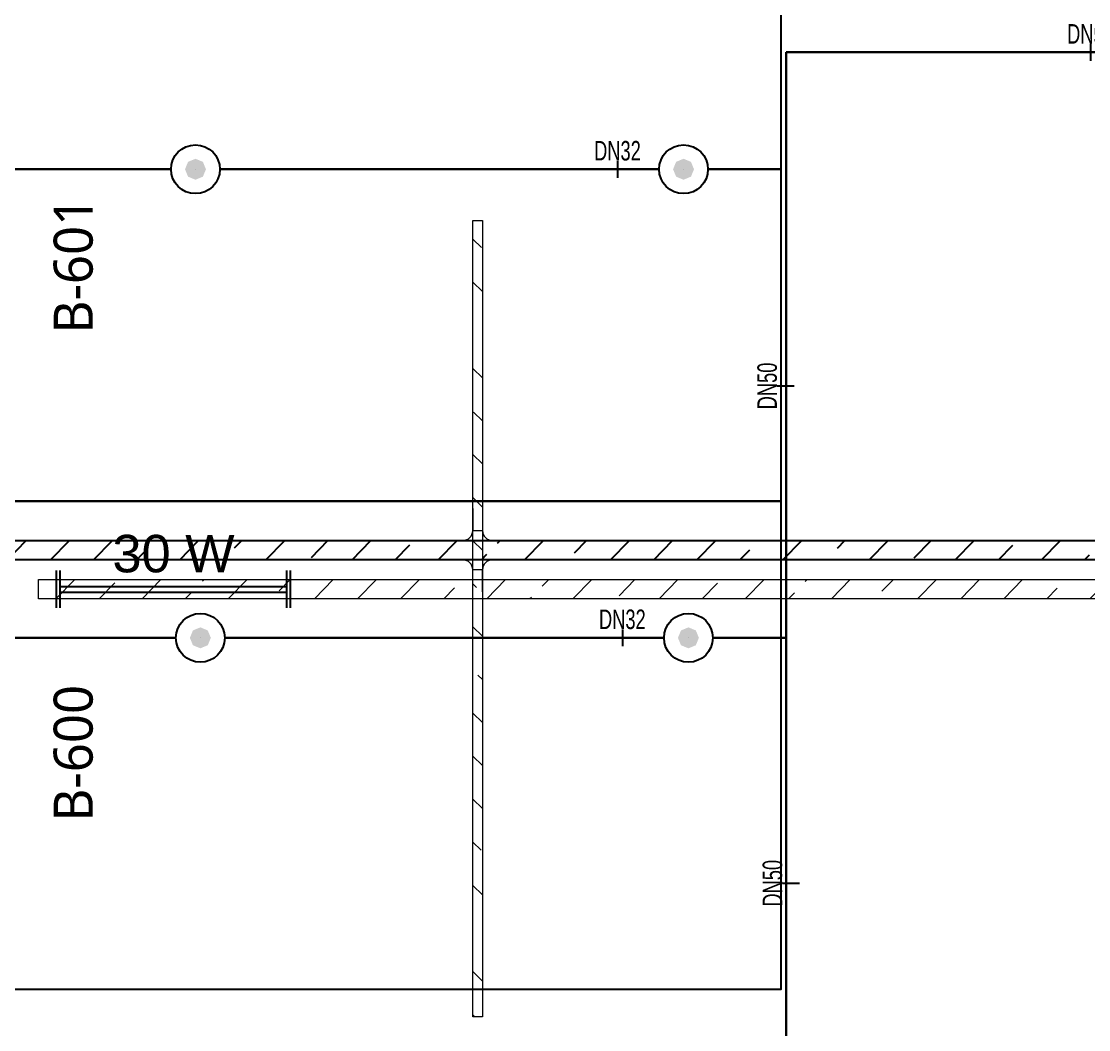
# Model space of a CAD drawing. Header units: millimetres. Extents: x -379292 to 1221486, y 92049 to 447512.
# Drawn here: x -238447 to -232980, y 162412 to 167576 of the extents above; entities that cross this region are included whole.
import ezdxf
from ezdxf.enums import TextEntityAlignment as Align

# ---------------------------------------------------------------- set-up
doc = ezdxf.new("R2010")
doc.units = ezdxf.units.MM
for name, color, linetype in [('-M-YNGN-BORUID', 7, 'Continuous'), ('-M-YNGN-BORUUZUN', 7, 'Continuous'), ('-M-YNGN-BORUYUK', 7, 'Continuous'), ('-M-YNGN-SPR-YUK', 7, 'Continuous'), ('-M-YNGN-ZON5-CAP-', 7, 'Continuous'), ('-M-YNGN-ZON5-SPR-', 7, 'Continuous'), ('08_LAMP', 4, 'Continuous'), ('202-A-Y-MahalAd', 141, 'Continuous'), ('E_CT_ZA', 6, 'Continuous')]:
    doc.layers.add(name, color=color, linetype=linetype)
doc.layers.add('-M-YNGN-SPR-CAPCIZGI', color=188, linetype='Continuous', plot=False)
for name, color, linetype, lineweight in [('-M-YNGN-ZON5', 11, 'SP', 30), ('E_CT_AYDINLATMA', 3, 'Continuous', 9), ('E_CT_KIRMIZI', 1, 'Continuous', 9)]:
    doc.layers.add(name, color=color, linetype=linetype, lineweight=lineweight)
doc.styles.add('CIZGI', font='tahoma.ttf', dxfattribs={"width": 0.8, "oblique": 20})
doc.styles.add('HCAD', font='HCAD.SHX', dxfattribs={"width": 0.8, "height": 0.2})
doc.styles.add('PIPESIZE', font='hcad.shx', dxfattribs={"width": 0.8})
doc.styles.add('SPR-NOT', font='romans.shx')
doc.styles.get("Standard").update_dxf_attribs({"font": 'segoeuil.ttf'})
doc.styles.add('YAZI-2', font='arial.ttf', dxfattribs={"height": 2})
doc.linetypes.add('SP', pattern='A,2,-0.1,["SP",CIZGI,S=0.14,R=0.2,X=0,Y=-0.07],-0.255', length=2.355)

# ---------------------------------------------------------------- blocks, each defined once
blk = doc.blocks.new('202_Vida')
at = {"color": 0, "linetype": 'ByBlock', "ltscale": 0.2}
for points in [[(0.96, 0), (-0.96, 0)], [(0, 0.96), (0, -0.96)]]:
    blk.add_lwpolyline(points, dxfattribs=at)
at = {"color": 0, "linetype": 'ByBlock'}
for radius in [0.42, 0.23, 0.155]:
    blk.add_circle((0, 0), radius, dxfattribs=at)
blk = doc.blocks.new('202_Stoper')
at = {"color": 0, "linetype": 'ByBlock'}
for points in [[(-750, -30), (-750, -75), (-900, -75), (-900, 75), (-750, 75), (-750, 30)], [(750, -30), (750, -75), (900, -75), (900, 75), (750, 75), (750, 30)]]:
    blk.add_lwpolyline(points, dxfattribs=at)
blk.add_lwpolyline([(825, -30, 1), (825, 30), (-825, 30, 1), (-825, -30)], format="xyb", close=True, dxfattribs=at)
at = {"color": 0, "linetype": 'ByBlock', "yscale": 10, "zscale": 10, "rotation": 180}
for p, xscale in [((-877, 53), -10), ((-772, 53), 10), ((772, 53), -10), ((877, 53), 10)]:
    blk.add_blockref('202_Vida', p, dxfattribs=dict(at, xscale=xscale))
at = {"color": 0, "linetype": 'ByBlock', "yscale": 10, "zscale": 10}
for p, xscale in [((-877, -52), 10), ((-772, -52), -10), ((772, -52), 10), ((877, -52), -10)]:
    blk.add_blockref('202_Vida', p, dxfattribs=dict(at, xscale=xscale))
blk = doc.blocks.new('202_Mahalblok')
at = {"color": 0, "linetype": 'ByBlock', "flags": 128}
blk.add_lwpolyline([(0, 0), (0, 5000), (2500, 5000), (2500, 0)], close=True, dxfattribs=at)
at = {"color": 252}
blk.add_blockref('202_Stoper', (1250, 750), dxfattribs=at)
at = {"color": 0, "linetype": 'ByBlock', "ltscale": 25}
blk.add_attdef('MAHALNO', text='', height=200, dxfattribs=at).set_placement((1208.7, 1390), align=Align.BOTTOM_CENTER)
blk = doc.blocks.new('OtoParkBodrumKatMimari')
at = {"layer": '202-A-Y-MahalAd', "color": 8, "ltscale": 25}
ref = blk.add_blockref('202_Mahalblok', (6800, 64300), dxfattribs=dict(at, xscale=-1, rotation=270))
ref.add_attrib('MAHALNO', 'B-601', dxfattribs={"layer": '0', "color": 0, "linetype": 'ByBlock', "ltscale": 25, "height": 200, "rotation": 90}).set_placement((8333.4, 65508.7), align=Align.BOTTOM_CENTER)
ref = blk.add_blockref('202_Mahalblok', (6800, 61800), dxfattribs=dict(at, xscale=-1, rotation=270))
ref.add_attrib('MAHALNO', 'B-600', dxfattribs={"layer": '0', "color": 0, "linetype": 'ByBlock', "ltscale": 25, "height": 200, "rotation": 90}).set_placement((8333.4, 63008.7), align=Align.BOTTOM_CENTER)
blk = doc.blocks.new('SP-C-UP-12')
at = {"ltscale": 10}
blk.add_line((0, 0), (0, 0), dxfattribs=at)
at = {"color": 1, "linetype": 'Continuous'}
blk.add_circle((0, 0), 12.5, dxfattribs=at)
at = {"ltscale": 10}
for points in [[(-5.37, 0), (-3.8, 3.8), (-3.8, -3.8), (0, 5.37)], [(-3.8, -3.8), (0, 5.37), (0, -5.37), (3.8, 3.8)], [(0, -5.37), (3.8, 3.8), (3.8, -3.8), (5.37, 0)]]:
    blk.add_solid(points, dxfattribs=at)
at = {"layer": '-M-YNGN-SPR-YUK', "style": 'SPR-NOT', "width": 0.5, "flags": 9}
for tag, p in [('YUK', (0, 17.77)), ('CAP', (0, 14.42)), ('TIP', (0.2, 10.78))]:
    blk.add_attdef(tag, text='', height=2.5, dxfattribs=at).set_placement(p, align=Align.MIDDLE_CENTER)
blk = doc.blocks.new('SPRKL100')
at = {"layer": '-M-YNGN-SPR-CAPCIZGI'}
blk.add_line((0, 0.431), (0, -0.431), dxfattribs=at)
at = {"layer": '-M-YNGN-BORUID', "color": 0, "style": 'HCAD', "width": 0.8, "flags": 1}
blk.add_attdef('DIC', text='', height=0.4, dxfattribs=at).set_placement((0, -1.693), align=Align.CENTER)
at = {"layer": '-M-YNGN-BORUUZUN', "color": 0, "style": 'HCAD', "width": 0.7}
blk.add_attdef('BOY', text='', height=0.8, dxfattribs=at).set_placement((0, -1.08), align=Align.CENTER)
at = {"layer": '-M-YNGN-BORUYUK', "color": 6, "style": 'PIPESIZE', "width": 0.8}
blk.add_attdef('YUK', text='', height=0.5, dxfattribs=at).set_placement((0, 1.866), align=Align.CENTER)
at = {"color": 0, "style": 'PIPESIZE', "width": 0.7}
blk.add_attdef('CAP', text='', height=1, dxfattribs=at).set_placement((0, 0.45), align=Align.CENTER)
blk = doc.blocks.new('A$C69E8C7F8')
at = {"layer": '-M-YNGN-ZON5', "ltscale": 500}
for p, q in [((-7863.81, 6026.86), (-7863.81, 6569.36)), ((-7863.81, 6569.36), (-2056.31, 6569.36)), ((-8403.81, 6509.36), (-8178.81, 6509.36)), ((-8153.81, 6509.36), (-7928.81, 6509.36)), ((-7866.31, 6509.36), (-7903.81, 6509.36)), ((-8401.31, 6269.36), (-8176.31, 6269.36)), ((-8151.31, 6269.36), (-7926.31, 6269.36)), ((-7863.81, 6269.36), (-7901.31, 6269.36))]:
    blk.add_line(p, q, dxfattribs=at)
at = {"layer": '-M-YNGN-ZON5-CAP-'}
ref = blk.add_blockref('SPRKL100', (-7707.89, 6569.21), dxfattribs=dict(at, xscale=10, yscale=10, zscale=10))
ref.add_attrib('CAP', 'DN50', dxfattribs={"layer": '0', "color": 0, "height": 10, "style": 'PIPESIZE', "width": 0.7}).set_placement((-7707.89, 6573.71), align=Align.CENTER)
ref = blk.add_blockref('SPRKL100', (-7950.16, 6509.36), dxfattribs=dict(at, xscale=10, yscale=10, zscale=10))
ref.add_attrib('CAP', 'DN32', dxfattribs={"layer": '0', "color": 0, "height": 10, "style": 'PIPESIZE', "width": 0.7}).set_placement((-7950.16, 6513.86), align=Align.CENTER)
ref = blk.add_blockref('SPRKL100', (-7864, 6398.36), dxfattribs=dict(at, xscale=10.00000000000001, yscale=10.00000000000001, zscale=10.00000000000001, rotation=90))
ref.add_attrib('CAP', 'DN50', dxfattribs={"layer": '0', "color": 0, "height": 10, "rotation": 90, "style": 'PIPESIZE', "width": 0.7}).set_placement((-7868.5, 6398.36), align=Align.CENTER)
ref = blk.add_blockref('SPRKL100', (-7947.66, 6269.36), dxfattribs=dict(at, xscale=10, yscale=10, zscale=10))
ref.add_attrib('CAP', 'DN32', dxfattribs={"layer": '0', "color": 0, "height": 10, "style": 'PIPESIZE', "width": 0.7}).set_placement((-7947.66, 6273.86), align=Align.CENTER)
ref = blk.add_blockref('SPRKL100', (-7861.29, 6143.66), dxfattribs=dict(at, xscale=10.00000000000001, yscale=10.00000000000001, zscale=10.00000000000001, rotation=90))
ref.add_attrib('CAP', 'DN50', dxfattribs={"layer": '0', "color": 0, "height": 10, "rotation": 90, "style": 'PIPESIZE', "width": 0.7}).set_placement((-7865.79, 6143.66), align=Align.CENTER)
at = {"layer": '-M-YNGN-ZON5-SPR-', "ltscale": 25}
for p in [(-8166.31, 6509.36), (-7916.31, 6509.36), (-8163.81, 6269.36), (-7913.81, 6269.36)]:
    blk.add_blockref('SP-C-UP-12', p, dxfattribs=at)
blk = doc.blocks.new('*U656')
h = blk.add_hatch()
h.set_pattern_fill('ANSI33', color=0, scale=50, angle=1, style=0)
h.paths.add_polyline_path([(-11473.3, 100), (16.7, 100), (16.7, 0), (-11473.3, 0)])
at = {"color": 0}
blk.add_lwpolyline([(-11473.3, 100), (16.7, 100), (16.7, 0), (-11473.3, 0)], close=True, dxfattribs=at)
at = {"ltscale": 25, "flags": 1}
for tag, p in [('YUKSEKLIK', (-228.6, -148.7)), ('KALINLIK', (-228.6, -213.3))]:
    blk.add_attdef(tag, p, '', height=50, dxfattribs=at)
blk = doc.blocks.new('*U686')
h = blk.add_hatch()
h.set_pattern_fill('ANSI33', color=0, scale=50, angle=1, style=0)
h.paths.add_polyline_path([(-1700.8, 100), (6353, 100), (6353, 0), (-1700.8, 0)])
at = {"color": 0}
blk.add_lwpolyline([(-1700.8, 100), (6353, 100), (6353, 0), (-1700.8, 0)], close=True, dxfattribs=at)
at = {"ltscale": 25, "flags": 1}
for tag, p in [('YUKSEKLIK', (-228.6, -148.7)), ('KALINLIK', (-228.6, -213.3))]:
    blk.add_attdef(tag, p, '', height=50, dxfattribs=at)
blk = doc.blocks.new('*U305')
at = {"color": 0}
for p, q in [((-50, 164), (-50, 167)), ((-50, 167), (100, 167)), ((100, 167), (100, 164)), ((-164, 164), (-50, 164)), ((0, 0), (0, 114)), ((50, 114), (0, 114)), ((50, 0), (50, 114)), ((214, 164), (100, 164))]:
    blk.add_line(p, q, dxfattribs=at)
for centre, start, end in [((-50, 114), 0, 90), ((100, 114), 90, 180)]:
    blk.add_arc(centre, 50, start, end, dxfattribs=at)
blk = doc.blocks.new('*U794')
h = blk.add_hatch()
h.set_pattern_fill('ANSI33', color=0, scale=50, angle=1, style=0)
h.paths.add_polyline_path([(-1943.3, 50), (2134.5, 50), (2134.5, 0), (-1943.3, 0)])
at = {"color": 0}
blk.add_lwpolyline([(-1943.3, 50), (2134.5, 50), (2134.5, 0), (-1943.3, 0)], close=True, dxfattribs=at)
at = {"ltscale": 25, "flags": 1}
for tag, p in [('YUKSEKLIK', (-228.6, -148.7)), ('KALINLIK', (-228.6, -213.3))]:
    blk.add_attdef(tag, p, '', height=50, dxfattribs=at)
blk = doc.blocks.new('*U519')
at = {"color": 0}
for p, q in [((-50, 164), (-50, 167)), ((-50, 167), (100, 167)), ((100, 167), (100, 164)), ((-164, 164), (-50, 164)), ((0, 0), (0, 114)), ((50, 114), (0, 114)), ((50, 0), (50, 114)), ((214, 164), (100, 164))]:
    blk.add_line(p, q, dxfattribs=at)
for centre, start, end in [((-50, 114), 0, 90), ((100, 114), 90, 180)]:
    blk.add_arc(centre, 50, start, end, dxfattribs=at)
blk = doc.blocks.new('40 W SIVA ÜSTÜ ETANJ LED 50')
at = {"layer": '08_LAMP'}
for p, q in [((-625, -100), (-625, 100)), ((-605, -100), (-605, 100)), ((605, -100), (605, 100)), ((625, -100), (625, 100)), ((-605, 15), (605, 15)), ((-605, -15), (605, -15))]:
    blk.add_line(p, q, dxfattribs=at)
at = {"layer": '08_LAMP', "color": 2, "style": 'YAZI-2'}
blk.add_text('30 W', height=200, dxfattribs=at).set_placement((0, 90), align=Align.CENTER)

msp = doc.modelspace()

# ---------------------------------------------------------------- block references
at = {"color": 8}
msp.add_blockref('OtoParkBodrumKatMimari', (-246354.8, 100818.8), dxfattribs=at)

# ---------------------------------------------------------------- next in the draw order: block references
at = {"layer": '-M-YNGN-ZON5', "ltscale": 25, "xscale": 10, "yscale": 10, "zscale": 10}
msp.add_blockref('A$C69E8C7F8', (-155891.8, 101725.1), dxfattribs=at)
at = {"layer": '08_LAMP', "xscale": 0.96, "yscale": 0.96, "zscale": 0.96}
msp.add_blockref('40 W SIVA ÜSTÜ ETANJ LED 50', (-237667.4, 164667.8), dxfattribs=at)
at = {"layer": 'E_CT_AYDINLATMA', "rotation": 180}
msp.add_blockref('*U686', (-232005.6, 164717.8), dxfattribs=at)
at = {"layer": 'E_CT_KIRMIZI', "color": 1, "rotation": 270}
msp.add_blockref('*U794', (-236134.8, 164612.1), dxfattribs=at)
at = {"layer": 'E_CT_KIRMIZI', "color": 2, "rotation": 180}
msp.add_blockref('*U305', (-236084.8, 165081.8), dxfattribs=at)
at = {"layer": 'E_CT_KIRMIZI', "color": 2}
msp.add_blockref('*U519', (-236134.8, 164653.8), dxfattribs=at)
at = {"layer": 'E_CT_ZA', "color": 112}
msp.add_blockref('*U656', (-230121.5, 164817.8), dxfattribs=at)

doc.saveas('drawing.dxf')
